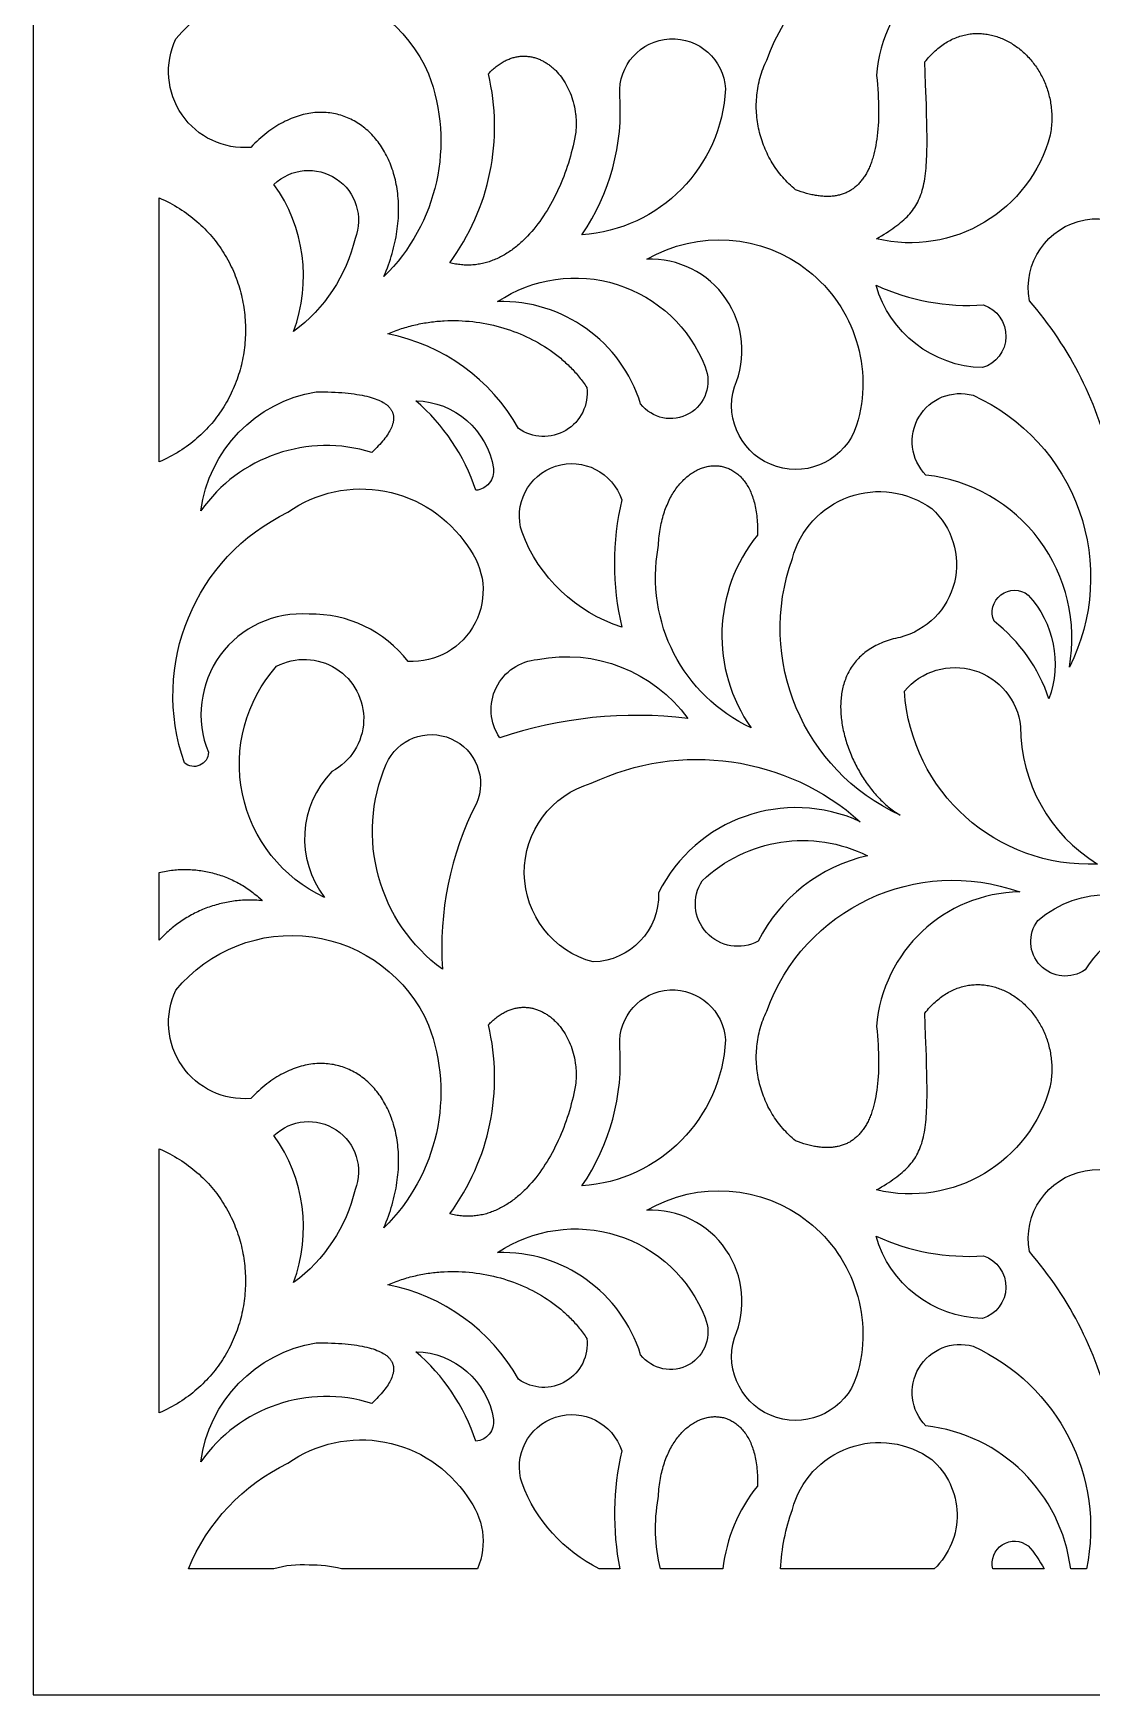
# Model space of a CAD drawing. Extents: x -400 to 400, y -1000 to 1000.
# Drawn here: x -400 to 20, y -1000 to -340 of the extents above; entities that cross this region are included whole.
import ezdxf

# ---------------------------------------------------------------- set-up
doc = ezdxf.new("R2010")
doc.units = 0
doc.layers.add('LAYER_1', color=18, linetype='CONTINUOUS')

msp = doc.modelspace()

# ---------------------------------------------------------------- linework, layer by layer
at = {"layer": 'LAYER_1'}
for points in [[(-400, -1000), (400, -1000), (400, 1000), (-400, 1000)], [(-350, -405.77), (-348.93, -406.25), (-347.89, -406.74), (-346.86, -407.25), (-345.84, -407.77), (-344.85, -408.31), (-343.87, -408.86), (-342.91, -409.43), (-341.96, -410.02), (-341.03, -410.61), (-340.12, -411.23), (-339.22, -411.85), (-338.35, -412.49), (-337.48, -413.15), (-336.64, -413.81), (-335.81, -414.49), (-335, -415.18), (-334.2, -415.89), (-333.43, -416.6), (-332.67, -417.33), (-331.92, -418.07), (-331.19, -418.83), (-330.48, -419.59), (-329.79, -420.36), (-329.11, -421.15), (-328.45, -421.94), (-327.81, -422.74), (-327.18, -423.56), (-326.57, -424.38), (-325.98, -425.22), (-325.4, -426.06), (-324.84, -426.91), (-324.3, -427.77), (-323.77, -428.64), (-323.26, -429.51), (-322.77, -430.4), (-322.29, -431.29), (-321.83, -432.19), (-321.39, -433.09), (-320.96, -434), (-320.55, -434.92), (-320.16, -435.85), (-319.79, -436.78), (-319.43, -437.71), (-319.08, -438.66), (-318.76, -439.6), (-318.45, -440.55), (-318.16, -441.51), (-317.88, -442.47), (-317.62, -443.44), (-317.38, -444.4), (-317.16, -445.38), (-316.95, -446.35), (-316.76, -447.33), (-316.58, -448.31), (-316.43, -449.3), (-316.28, -450.28), (-316.16, -451.27), (-316.05, -452.26), (-315.96, -453.25), (-315.89, -454.25), (-315.83, -455.24), (-315.79, -456.24), (-315.76, -457.23), (-315.75, -458.23), (-315.76, -459.22), (-315.79, -460.22), (-315.83, -461.21), (-315.89, -462.21), (-315.97, -463.2), (-316.06, -464.19), (-316.17, -465.18), (-316.3, -466.17), (-316.44, -467.16), (-316.6, -468.14), (-316.77, -469.12), (-316.97, -470.1), (-317.18, -471.08), (-317.4, -472.05), (-317.65, -473.02), (-317.91, -473.98), (-318.18, -474.94), (-318.48, -475.9), (-318.79, -476.85), (-319.11, -477.79), (-319.46, -478.73), (-319.82, -479.67), (-320.19, -480.6), (-320.59, -481.52), (-321, -482.44), (-321.42, -483.35), (-321.87, -484.26), (-322.33, -485.15), (-322.8, -486.04), (-323.3, -486.93), (-323.81, -487.8), (-324.33, -488.67), (-324.88, -489.53), (-325.44, -490.38), (-326.02, -491.22), (-326.61, -492.05), (-327.22, -492.87), (-327.85, -493.68), (-328.49, -494.49), (-329.15, -495.28), (-329.83, -496.06), (-330.52, -496.84), (-331.23, -497.6), (-331.96, -498.35), (-332.7, -499.09), (-333.46, -499.81), (-334.24, -500.53), (-335.03, -501.23), (-335.84, -501.92), (-336.67, -502.6), (-337.51, -503.26), (-338.37, -503.91), (-339.25, -504.55), (-340.15, -505.18), (-341.06, -505.79), (-341.98, -506.38), (-342.93, -506.97), (-343.89, -507.53), (-344.86, -508.08), (-345.86, -508.62), (-346.87, -509.14), (-347.89, -509.65), (-348.94, -510.14), (-350, -510.61)], [(-350, -673.58), (-349.31, -673.42), (-348.63, -673.27), (-347.94, -673.14), (-347.25, -673.01), (-346.56, -672.9), (-345.87, -672.8), (-345.18, -672.71), (-344.48, -672.63), (-343.79, -672.56), (-343.1, -672.5), (-342.41, -672.45), (-341.72, -672.42), (-341.03, -672.39), (-340.34, -672.38), (-339.65, -672.37), (-338.96, -672.38), (-338.27, -672.4), (-337.58, -672.43), (-336.89, -672.47), (-336.21, -672.52), (-335.52, -672.58), (-334.84, -672.65), (-334.16, -672.73), (-333.48, -672.82), (-332.8, -672.93), (-332.13, -673.04), (-331.45, -673.16), (-330.78, -673.3), (-330.11, -673.44), (-329.45, -673.6), (-328.78, -673.76), (-328.12, -673.94), (-327.46, -674.12), (-326.8, -674.32), (-326.15, -674.52), (-325.5, -674.74), (-324.85, -674.97), (-324.21, -675.2), (-323.57, -675.45), (-322.94, -675.7), (-322.3, -675.97), (-321.67, -676.25), (-321.05, -676.53), (-320.43, -676.83), (-319.81, -677.14), (-319.2, -677.45), (-318.59, -677.78), (-317.99, -678.11), (-317.39, -678.46), (-316.8, -678.81), (-316.21, -679.18), (-315.63, -679.55), (-315.05, -679.94), (-314.48, -680.33), (-313.91, -680.73), (-313.35, -681.14), (-312.8, -681.56), (-312.25, -682), (-311.7, -682.44), (-311.17, -682.89), (-310.64, -683.35), (-310.11, -683.81), (-309.59, -684.29), (-309.08, -684.78), (-309.8, -684.71), (-310.52, -684.65), (-311.24, -684.61), (-311.96, -684.57), (-312.68, -684.55), (-313.4, -684.53), (-314.12, -684.53), (-314.84, -684.54), (-315.55, -684.55), (-316.27, -684.58), (-316.98, -684.62), (-317.69, -684.67), (-318.4, -684.73), (-319.11, -684.8), (-319.81, -684.88), (-320.52, -684.97), (-321.22, -685.07), (-321.92, -685.18), (-322.62, -685.3), (-323.31, -685.43), (-324.01, -685.57), (-324.7, -685.72), (-325.38, -685.88), (-326.07, -686.06), (-326.75, -686.24), (-327.43, -686.43), (-328.11, -686.63), (-328.78, -686.84), (-329.45, -687.06), (-330.12, -687.29), (-330.78, -687.52), (-331.44, -687.77), (-332.09, -688.03), (-332.75, -688.3), (-333.39, -688.57), (-334.04, -688.86), (-334.68, -689.16), (-335.31, -689.46), (-335.94, -689.78), (-336.57, -690.1), (-337.19, -690.43), (-337.81, -690.77), (-338.42, -691.12), (-339.03, -691.48), (-339.63, -691.85), (-340.23, -692.23), (-340.82, -692.62), (-341.41, -693.01), (-341.99, -693.42), (-342.57, -693.83), (-343.14, -694.25), (-343.7, -694.68), (-344.26, -695.12), (-344.82, -695.57), (-345.36, -696.02), (-345.9, -696.49), (-346.44, -696.96), (-346.97, -697.44), (-347.49, -697.93), (-348.01, -698.43), (-348.51, -698.94), (-349.02, -699.45), (-349.51, -699.98), (-350, -700.51)], [(-350, -783.26), (-348.93, -783.74), (-347.89, -784.23), (-346.86, -784.74), (-345.84, -785.26), (-344.85, -785.8), (-343.87, -786.35), (-342.91, -786.92), (-341.96, -787.5), (-341.03, -788.1), (-340.12, -788.71), (-339.22, -789.34), (-338.35, -789.98), (-337.48, -790.63), (-336.64, -791.3), (-335.81, -791.98), (-335, -792.67), (-334.2, -793.38), (-333.43, -794.09), (-332.67, -794.82), (-331.92, -795.56), (-331.19, -796.31), (-330.48, -797.08), (-329.79, -797.85), (-329.11, -798.63), (-328.45, -799.43), (-327.81, -800.23), (-327.18, -801.05), (-326.57, -801.87), (-325.98, -802.71), (-325.4, -803.55), (-324.84, -804.4), (-324.3, -805.26), (-323.77, -806.13), (-323.26, -807), (-322.77, -807.89), (-322.29, -808.78), (-321.83, -809.68), (-321.39, -810.58), (-320.96, -811.49), (-320.55, -812.41), (-320.16, -813.34), (-319.79, -814.27), (-319.43, -815.2), (-319.08, -816.14), (-318.76, -817.09), (-318.45, -818.04), (-318.16, -819), (-317.88, -819.96), (-317.62, -820.92), (-317.38, -821.89), (-317.16, -822.87), (-316.95, -823.84), (-316.76, -824.82), (-316.58, -825.8), (-316.43, -826.79), (-316.28, -827.77), (-316.16, -828.76), (-316.05, -829.75), (-315.96, -830.74), (-315.89, -831.74), (-315.83, -832.73), (-315.79, -833.73), (-315.76, -834.72), (-315.75, -835.72), (-315.76, -836.71), (-315.79, -837.71), (-315.83, -838.7), (-315.89, -839.7), (-315.97, -840.69), (-316.06, -841.68), (-316.17, -842.67), (-316.3, -843.66), (-316.44, -844.65), (-316.6, -845.63), (-316.77, -846.61), (-316.97, -847.59), (-317.18, -848.57), (-317.4, -849.54), (-317.65, -850.51), (-317.91, -851.47), (-318.18, -852.43), (-318.48, -853.39), (-318.79, -854.34), (-319.11, -855.28), (-319.46, -856.22), (-319.82, -857.16), (-320.19, -858.09), (-320.59, -859.01), (-321, -859.93), (-321.42, -860.84), (-321.87, -861.75), (-322.33, -862.64), (-322.8, -863.53), (-323.3, -864.42), (-323.81, -865.29), (-324.33, -866.16), (-324.88, -867.02), (-325.44, -867.87), (-326.02, -868.71), (-326.61, -869.54), (-327.22, -870.36), (-327.85, -871.17), (-328.49, -871.98), (-329.15, -872.77), (-329.83, -873.55), (-330.52, -874.33), (-331.23, -875.09), (-331.96, -875.84), (-332.7, -876.57), (-333.46, -877.3), (-334.24, -878.02), (-335.03, -878.72), (-335.84, -879.41), (-336.67, -880.09), (-337.51, -880.75), (-338.37, -881.4), (-339.25, -882.04), (-340.15, -882.67), (-341.06, -883.28), (-341.98, -883.87), (-342.93, -884.45), (-343.89, -885.02), (-344.86, -885.57), (-345.86, -886.11), (-346.87, -886.63), (-347.89, -887.14), (-348.94, -887.62), (-350, -888.1)]]:
    msp.add_lwpolyline(points, close=True, dxfattribs=at)
for points in [[(-108.88, -351.05, -0.414061), (-8.46, -303.73, 0.387), (-65.26, -357.15), (-65.08, -359.01), (-64.92, -360.83), (-64.79, -362.62), (-64.68, -364.36), (-64.59, -366.07), (-64.53, -367.75), (-64.49, -369.38), (-64.47, -370.98), (-64.48, -372.54), (-64.51, -374.07), (-64.56, -375.56), (-64.64, -377.01), (-64.74, -378.42), (-64.86, -379.8), (-65, -381.14), (-65.17, -382.44), (-65.36, -383.71), (-65.57, -384.94), (-65.8, -386.13), (-66.05, -387.29), (-66.33, -388.41), (-66.48, -388.96), (-66.63, -389.49), (-66.79, -390.02), (-66.95, -390.54), (-67.12, -391.05), (-67.29, -391.55), (-67.47, -392.04), (-67.65, -392.53), (-67.84, -393), (-68.04, -393.46), (-68.24, -393.92), (-68.44, -394.37), (-68.65, -394.8), (-68.87, -395.23), (-69.09, -395.65), (-69.32, -396.06), (-69.55, -396.46), (-69.79, -396.85), (-70.03, -397.24), (-70.28, -397.61), (-70.53, -397.98), (-70.79, -398.33), (-71.05, -398.68), (-71.32, -399.02), (-71.59, -399.34), (-71.87, -399.66), (-72.15, -399.97), (-72.44, -400.28), (-72.73, -400.57), (-73.03, -400.85), (-73.33, -401.13), (-73.64, -401.39), (-73.96, -401.65), (-74.28, -401.9), (-74.6, -402.14), (-74.93, -402.37), (-75.26, -402.59), (-75.6, -402.8), (-75.94, -403), (-76.29, -403.2), (-76.64, -403.38), (-77, -403.56), (-77.37, -403.73), (-77.73, -403.88), (-78.11, -404.03), (-78.48, -404.17), (-78.87, -404.31), (-79.25, -404.43), (-79.65, -404.54), (-80.04, -404.65), (-80.44, -404.74), (-80.85, -404.83), (-81.26, -404.91), (-81.68, -404.98), (-82.1, -405.04), (-82.52, -405.09), (-82.95, -405.13), (-83.39, -405.17), (-83.83, -405.19), (-84.27, -405.21), (-84.72, -405.22), (-85.17, -405.22), (-85.63, -405.21), (-86.09, -405.19), (-86.56, -405.16), (-87.03, -405.12), (-87.51, -405.08), (-87.99, -405.02), (-88.48, -404.96), (-88.97, -404.89), (-89.46, -404.81), (-89.96, -404.72), (-90.46, -404.62), (-90.97, -404.52), (-91.48, -404.4), (-92, -404.28), (-93.05, -404), (-94.11, -403.69), (-95.19, -403.35), (-96.29, -402.97), (-97.41, -402.55), (-98.1, -401.97), (-98.77, -401.38), (-99.43, -400.78), (-100.08, -400.16), (-100.71, -399.53), (-101.33, -398.89), (-101.93, -398.24), (-102.52, -397.58), (-103.09, -396.9), (-103.64, -396.22), (-104.19, -395.52), (-104.71, -394.82), (-105.22, -394.1), (-105.72, -393.38), (-106.2, -392.64), (-106.66, -391.9), (-107.11, -391.15), (-107.55, -390.38), (-107.97, -389.62), (-108.37, -388.84), (-108.75, -388.06), (-109.12, -387.26), (-109.48, -386.47), (-109.81, -385.66), (-110.13, -384.85), (-110.44, -384.03), (-110.72, -383.2), (-111, -382.37), (-111.25, -381.54), (-111.49, -380.7), (-111.71, -379.85), (-111.91, -379), (-112.1, -378.15), (-112.27, -377.29), (-112.42, -376.43), (-112.55, -375.56), (-112.67, -374.69), (-112.77, -373.82), (-112.85, -372.95), (-112.91, -372.07), (-112.96, -371.19), (-112.99, -370.31), (-113, -369.43), (-112.99, -368.55), (-112.96, -367.66), (-112.92, -366.78), (-112.85, -365.89), (-112.77, -365.01), (-112.67, -364.12), (-112.55, -363.24), (-112.42, -362.35), (-112.26, -361.47), (-112.08, -360.59), (-111.89, -359.71), (-111.68, -358.83), (-111.44, -357.95), (-111.19, -357.08), (-110.92, -356.21), (-110.63, -355.34), (-110.32, -354.47), (-109.99, -353.61), (-109.64, -352.75), (-109.27, -351.9)], [(-343.37, -342.71, -0.559598), (-243.07, -356.57, -0.297104), (-260.8, -437.02), (-260.32, -435.86), (-259.86, -434.71), (-259.42, -433.56), (-259, -432.41), (-258.61, -431.27), (-258.24, -430.14), (-257.88, -429.01), (-257.55, -427.89), (-257.24, -426.77), (-256.95, -425.66), (-256.68, -424.56), (-256.44, -423.46), (-256.21, -422.37), (-256, -421.29), (-255.81, -420.21), (-255.64, -419.14), (-255.49, -418.08), (-255.36, -417.02), (-255.25, -415.97), (-255.16, -414.94), (-255.08, -413.9), (-255.03, -412.88), (-254.99, -411.87), (-254.97, -410.86), (-254.97, -409.86), (-254.98, -408.88), (-255.02, -407.9), (-255.07, -406.93), (-255.13, -405.97), (-255.22, -405.02), (-255.32, -404.08), (-255.44, -403.14), (-255.57, -402.22), (-255.72, -401.31), (-255.88, -400.41), (-256.06, -399.52), (-256.26, -398.64), (-256.47, -397.77), (-256.7, -396.92), (-256.94, -396.07), (-257.2, -395.24), (-257.47, -394.42), (-257.75, -393.6), (-258.05, -392.81), (-258.37, -392.02), (-258.69, -391.24), (-259.03, -390.48), (-259.39, -389.73), (-259.75, -389), (-260.13, -388.27), (-260.53, -387.56), (-260.93, -386.87), (-261.35, -386.18), (-261.78, -385.51), (-262.22, -384.86), (-262.67, -384.21), (-263.14, -383.59), (-263.61, -382.97), (-264.1, -382.37), (-264.6, -381.79), (-265.11, -381.22), (-265.63, -380.66), (-266.16, -380.12), (-266.7, -379.6), (-267.25, -379.09), (-267.81, -378.6), (-268.38, -378.12), (-268.96, -377.66), (-269.55, -377.22), (-270.15, -376.79), (-270.75, -376.37), (-271.37, -375.98), (-271.99, -375.6), (-272.62, -375.24), (-273.27, -374.9), (-273.91, -374.57), (-274.57, -374.26), (-275.23, -373.97), (-275.9, -373.69), (-276.58, -373.44), (-277.27, -373.2), (-277.96, -372.98), (-278.65, -372.78), (-279.36, -372.6), (-280.07, -372.44), (-280.79, -372.29), (-281.51, -372.17), (-282.24, -372.06), (-282.97, -371.98), (-283.71, -371.91), (-284.45, -371.87), (-285.2, -371.84), (-285.95, -371.84), (-286.71, -371.85), (-287.47, -371.89), (-288.23, -371.94), (-289, -372.02), (-289.77, -372.12), (-290.55, -372.24), (-291.33, -372.38), (-292.11, -372.54), (-292.9, -372.72), (-293.69, -372.93), (-294.48, -373.16), (-295.27, -373.41), (-296.06, -373.68), (-296.86, -373.98), (-297.66, -374.3), (-298.46, -374.64), (-299.26, -375), (-300.06, -375.39), (-300.86, -375.8), (-301.67, -376.24), (-302.47, -376.7), (-303.28, -377.18), (-304.08, -377.69), (-304.88, -378.22), (-305.69, -378.77), (-306.49, -379.35), (-307.3, -379.96), (-308.1, -380.59), (-308.9, -381.25), (-309.7, -381.93), (-310.5, -382.63), (-311.29, -383.36), (-312.09, -384.12), (-312.88, -384.91), (-313.67, -385.72, -0.578019)], [(-167.22, -364.77, -1), (-125.27, -362.48, -0.381634), (-182.23, -420.42, 0.17113)], [(-46.08, -351.84), (-45.59, -351.23), (-45.1, -350.63), (-44.6, -350.06), (-44.09, -349.5), (-43.59, -348.96), (-43.07, -348.44), (-42.56, -347.94), (-42.04, -347.45), (-41.51, -346.98), (-40.99, -346.53), (-40.45, -346.1), (-39.92, -345.68), (-39.38, -345.28), (-38.84, -344.9), (-38.3, -344.54), (-37.75, -344.19), (-37.2, -343.86), (-36.65, -343.54), (-36.09, -343.24), (-35.54, -342.96), (-34.98, -342.7), (-34.42, -342.45), (-33.85, -342.21), (-33.29, -341.99), (-32.72, -341.79), (-32.16, -341.6), (-31.59, -341.43), (-31.02, -341.27), (-30.45, -341.13), (-29.88, -341), (-29.31, -340.89), (-28.74, -340.8), (-28.17, -340.71), (-27.6, -340.65), (-27.03, -340.59), (-26.46, -340.55), (-25.89, -340.53), (-25.32, -340.52), (-24.75, -340.52), (-24.19, -340.53), (-23.62, -340.56), (-23.06, -340.61), (-22.49, -340.66), (-21.93, -340.73), (-21.37, -340.82), (-20.81, -340.91), (-20.26, -341.02), (-19.7, -341.14), (-19.15, -341.28), (-18.6, -341.42), (-18.05, -341.58), (-17.51, -341.75), (-16.97, -341.94), (-16.43, -342.13), (-15.9, -342.34), (-15.37, -342.56), (-14.84, -342.79), (-14.32, -343.03), (-13.8, -343.28), (-13.28, -343.54), (-12.77, -343.82), (-12.26, -344.1), (-11.76, -344.4), (-11.26, -344.71), (-10.77, -345.03), (-10.28, -345.36), (-9.8, -345.69), (-9.32, -346.04), (-8.85, -346.4), (-8.39, -346.77), (-7.93, -347.15), (-7.47, -347.54), (-7.02, -347.94), (-6.58, -348.34), (-6.15, -348.76), (-5.72, -349.19), (-5.3, -349.62), (-4.88, -350.06), (-4.47, -350.52), (-4.07, -350.98), (-3.68, -351.45), (-3.29, -351.93), (-2.91, -352.41), (-2.54, -352.91), (-2.18, -353.41), (-1.83, -353.92), (-1.48, -354.44), (-1.14, -354.96), (-0.81, -355.5), (-0.49, -356.04), (-0.18, -356.59), (0.12, -357.14), (0.41, -357.7), (0.7, -358.27), (0.97, -358.85), (1.24, -359.43), (1.49, -360.02), (1.74, -360.62), (1.97, -361.22), (2.2, -361.83), (2.41, -362.44), (2.61, -363.06), (2.8, -363.69), (2.99, -364.32), (3.16, -364.95), (3.31, -365.59), (3.46, -366.24), (3.6, -366.89), (3.72, -367.55), (3.83, -368.21), (3.93, -368.88), (4.02, -369.55), (4.1, -370.23), (4.16, -370.91), (4.21, -371.59), (4.25, -372.28), (4.27, -372.97), (4.29, -373.67), (4.28, -374.37), (4.27, -375.07), (4.24, -375.78), (4.2, -376.49), (4.14, -377.21), (4.07, -377.92), (3.99, -378.64), (3.89, -379.37), (3.77, -380.09), (3.64, -380.82, -0.407931), (-65.3, -422), (-64.26, -421.4), (-63.26, -420.8), (-62.29, -420.21), (-61.36, -419.63), (-60.46, -419.05), (-59.6, -418.48), (-58.76, -417.91), (-57.96, -417.34), (-57.18, -416.77), (-56.44, -416.19), (-55.73, -415.62), (-55.04, -415.04), (-54.39, -414.46), (-53.76, -413.87), (-53.16, -413.28), (-52.59, -412.68), (-52.04, -412.06), (-51.52, -411.44), (-51.03, -410.81), (-50.56, -410.16), (-50.11, -409.5), (-49.69, -408.83), (-49.29, -408.14), (-48.92, -407.43), (-48.56, -406.7), (-48.23, -405.96), (-47.92, -405.19), (-47.63, -404.4), (-47.35, -403.59), (-47.1, -402.76), (-46.87, -401.9), (-46.65, -401.01), (-46.45, -400.1), (-46.27, -399.15), (-46.11, -398.18), (-45.96, -397.18), (-45.83, -396.14), (-45.71, -395.07), (-45.61, -393.97), (-45.52, -392.83), (-45.44, -391.66), (-45.38, -390.44), (-45.33, -389.19), (-45.29, -387.9), (-45.26, -386.56), (-45.24, -385.19), (-45.23, -383.77), (-45.23, -382.3), (-45.24, -380.79), (-45.26, -379.23), (-45.32, -375.97), (-45.4, -372.51), (-45.51, -368.83), (-45.78, -360.81)], [(-219.33, -356.55), (-218.95, -356.15), (-218.57, -355.75), (-218.18, -355.37), (-217.79, -355.01), (-217.41, -354.65), (-217.02, -354.31), (-216.63, -353.98), (-216.23, -353.67), (-215.84, -353.36), (-215.45, -353.07), (-215.05, -352.79), (-214.66, -352.52), (-214.26, -352.27), (-213.87, -352.02), (-213.47, -351.79), (-213.08, -351.57), (-212.68, -351.36), (-212.28, -351.17), (-211.88, -350.98), (-211.49, -350.81), (-211.09, -350.65), (-210.69, -350.5), (-210.29, -350.36), (-209.9, -350.23), (-209.5, -350.11), (-209.1, -350.01), (-208.71, -349.91), (-208.31, -349.82), (-207.92, -349.75), (-207.52, -349.69), (-207.13, -349.63), (-206.74, -349.59), (-206.34, -349.56), (-205.95, -349.53), (-205.56, -349.52), (-205.17, -349.52), (-204.79, -349.52), (-204.4, -349.54), (-204.02, -349.57), (-203.63, -349.6), (-203.25, -349.65), (-202.87, -349.7), (-202.49, -349.77), (-202.12, -349.84), (-201.74, -349.92), (-201.37, -350.02), (-201, -350.12), (-200.63, -350.23), (-200.26, -350.35), (-199.9, -350.47), (-199.53, -350.61), (-199.17, -350.75), (-198.82, -350.9), (-198.46, -351.07), (-198.11, -351.24), (-197.76, -351.41), (-197.41, -351.6), (-197.07, -351.79), (-196.73, -351.99), (-196.39, -352.2), (-196.06, -352.42), (-195.72, -352.64), (-195.4, -352.87), (-195.07, -353.11), (-194.75, -353.36), (-194.43, -353.61), (-194.11, -353.87), (-193.8, -354.14), (-193.5, -354.42), (-193.19, -354.7), (-192.89, -354.99), (-192.6, -355.28), (-192.02, -355.89), (-191.45, -356.53), (-190.91, -357.19), (-190.38, -357.87), (-189.87, -358.58), (-189.38, -359.31), (-188.91, -360.07), (-188.45, -360.84), (-188.02, -361.64), (-187.62, -362.45), (-187.23, -363.28), (-186.87, -364.14), (-186.53, -365.01), (-186.21, -365.89), (-185.92, -366.8), (-185.65, -367.71), (-185.41, -368.65), (-185.2, -369.59), (-185.01, -370.55), (-184.86, -371.53), (-184.73, -372.51), (-184.67, -373.01), (-184.62, -373.5), (-184.58, -374.01), (-184.55, -374.51), (-184.53, -375.02), (-184.51, -375.53), (-184.5, -376.04), (-184.5, -376.55), (-184.51, -377.06), (-184.52, -377.58), (-184.54, -378.1), (-184.57, -378.62), (-184.61, -379.14), (-184.66, -379.67), (-184.9, -381.04), (-185.16, -382.42), (-185.45, -383.79), (-185.75, -385.16), (-186.08, -386.53), (-186.43, -387.89), (-186.8, -389.25), (-187.19, -390.6), (-187.6, -391.94), (-188.03, -393.28), (-188.48, -394.61), (-188.95, -395.93), (-189.44, -397.23), (-189.95, -398.53), (-190.48, -399.82), (-191.02, -401.09), (-191.59, -402.35), (-192.17, -403.6), (-192.77, -404.83), (-193.39, -406.05), (-194.03, -407.25), (-194.68, -408.43), (-195.36, -409.59), (-196.04, -410.74), (-196.75, -411.86), (-197.47, -412.96), (-198.21, -414.05), (-198.96, -415.11), (-199.73, -416.14), (-200.51, -417.16), (-201.31, -418.15), (-202.13, -419.11), (-202.96, -420.04), (-203.8, -420.95), (-204.23, -421.4), (-204.66, -421.83), (-205.09, -422.26), (-205.53, -422.69), (-205.97, -423.1), (-206.42, -423.51), (-206.87, -423.91), (-207.32, -424.3), (-207.77, -424.68), (-208.23, -425.06), (-208.69, -425.43), (-209.16, -425.79), (-209.63, -426.14), (-210.1, -426.48), (-210.57, -426.82), (-211.05, -427.15), (-211.53, -427.46), (-212.01, -427.77), (-212.5, -428.07), (-212.99, -428.36), (-213.48, -428.65), (-213.98, -428.92), (-214.47, -429.18), (-214.98, -429.44), (-215.48, -429.68), (-215.99, -429.92), (-216.5, -430.14), (-217.01, -430.36), (-217.52, -430.57), (-218.04, -430.76), (-218.56, -430.95), (-219.09, -431.12), (-219.61, -431.29), (-220.14, -431.45), (-220.67, -431.59), (-221.21, -431.72), (-221.74, -431.85), (-222.28, -431.96), (-222.82, -432.06), (-223.37, -432.15), (-223.91, -432.23), (-224.46, -432.3), (-225.01, -432.36), (-225.57, -432.4), (-226.12, -432.44), (-226.68, -432.46), (-227.24, -432.47), (-227.8, -432.47), (-228.36, -432.46), (-228.93, -432.43), (-229.5, -432.4), (-230.07, -432.35), (-230.64, -432.28), (-231.22, -432.21), (-231.79, -432.12), (-232.37, -432.03), (-232.95, -431.91), (-233.53, -431.79), (-234.12, -431.65), (-234.7, -431.5, 0.221304)], [(-304.44, -400.44, -0.804196), (-272.23, -421.91, -0.177799), (-296.63, -458.76, 0.248964)], [(-4.62, -446.59, -1), (49.56, -436.59, -0.305881), (28.21, -512.12, 0.125623)], [(-156.48, -430.17, -0.682009), (-73.2, -496.06, -0.989741), (-121.71, -480.81, 0.555458)], [(-215.66, -446.95, -0.48025), (-133.3, -472.88, -0.876923), (-158.92, -487.52, 0.336502)], [(-65.47, -440.46, 0.124743), (-22.77, -448.27, -0.729177), (-23.25, -473.17, -0.328147)], [(-259.28, -459.76), (-258.6, -459.48), (-257.93, -459.19), (-257.25, -458.92), (-256.56, -458.66), (-255.88, -458.4), (-255.19, -458.16), (-254.5, -457.92), (-253.81, -457.69), (-253.12, -457.47), (-252.43, -457.25), (-251.73, -457.05), (-251.03, -456.85), (-250.34, -456.66), (-249.64, -456.48), (-248.93, -456.31), (-248.23, -456.14), (-247.53, -455.99), (-246.82, -455.84), (-246.12, -455.69), (-245.41, -455.56), (-244.7, -455.44), (-244, -455.32), (-243.29, -455.21), (-242.58, -455.11), (-241.87, -455.01), (-241.16, -454.93), (-240.45, -454.85), (-239.74, -454.78), (-239.03, -454.71), (-238.31, -454.66), (-237.6, -454.61), (-236.89, -454.57), (-235.47, -454.51), (-234.05, -454.48), (-232.63, -454.48), (-231.21, -454.51), (-229.79, -454.57), (-228.38, -454.66), (-226.97, -454.77), (-225.57, -454.92), (-224.17, -455.09), (-222.78, -455.29), (-221.4, -455.52), (-220.02, -455.77), (-218.65, -456.05), (-217.28, -456.36), (-215.93, -456.7), (-214.59, -457.06), (-213.25, -457.45), (-211.93, -457.86), (-210.62, -458.3), (-209.32, -458.77), (-208.03, -459.26), (-206.76, -459.77), (-205.49, -460.31), (-204.25, -460.88), (-203.02, -461.47), (-201.8, -462.08), (-200.6, -462.71), (-199.42, -463.37), (-198.26, -464.06), (-197.11, -464.76), (-195.98, -465.49), (-194.88, -466.24), (-193.79, -467.02), (-193.25, -467.41), (-192.72, -467.81), (-192.19, -468.22), (-191.67, -468.63), (-191.16, -469.04), (-190.65, -469.47), (-190.14, -469.89), (-189.65, -470.33), (-189.15, -470.76), (-188.67, -471.21), (-188.19, -471.66), (-187.71, -472.11), (-187.24, -472.57), (-186.78, -473.03), (-186.32, -473.5), (-185.87, -473.97), (-185.43, -474.45), (-184.99, -474.94), (-184.56, -475.42), (-184.14, -475.92), (-183.72, -476.42), (-183.31, -476.92), (-182.9, -477.43), (-182.51, -477.94), (-182.12, -478.46), (-181.73, -478.98), (-181.36, -479.51), (-180.99, -480.04), (-180.63, -480.58), (-180.27, -481.12, -0.652936), (-207.42, -497.28, 0.219991)], [(-287.71, -482.75), (-286.12, -482.76), (-284.57, -482.78), (-283.06, -482.82), (-281.61, -482.87), (-280.19, -482.93), (-278.83, -483.01), (-277.51, -483.1), (-276.23, -483.21), (-275, -483.33), (-273.81, -483.46), (-272.67, -483.61), (-271.57, -483.77), (-270.51, -483.94), (-269.5, -484.13), (-268.52, -484.33), (-267.59, -484.54), (-266.7, -484.76), (-265.86, -485), (-265.05, -485.25), (-264.28, -485.51), (-263.56, -485.78), (-262.87, -486.07), (-262.23, -486.36), (-261.62, -486.67), (-261.05, -486.99), (-260.52, -487.32), (-260.27, -487.49), (-260.03, -487.66), (-259.8, -487.84), (-259.58, -488.02), (-259.37, -488.2), (-259.17, -488.38), (-258.97, -488.56), (-258.79, -488.75), (-258.61, -488.94), (-258.45, -489.14), (-258.29, -489.33), (-258.14, -489.53), (-258, -489.73), (-257.87, -489.94), (-257.75, -490.14), (-257.64, -490.35), (-257.54, -490.57), (-257.44, -490.78), (-257.36, -491), (-257.28, -491.21), (-257.21, -491.44), (-257.15, -491.66), (-257.1, -491.89), (-257.06, -492.11), (-257.02, -492.35), (-257, -492.58), (-256.98, -492.81), (-256.97, -493.05), (-256.97, -493.29), (-256.98, -493.53), (-257, -493.78), (-257.02, -494.03), (-257.06, -494.28), (-257.1, -494.53), (-257.2, -495.04), (-257.34, -495.55), (-257.51, -496.08), (-257.71, -496.62), (-257.95, -497.16), (-258.21, -497.71), (-258.5, -498.27), (-258.83, -498.84), (-259.18, -499.41), (-259.56, -499.99), (-259.97, -500.58), (-260.41, -501.18), (-260.88, -501.78), (-261.38, -502.39), (-261.9, -503.01), (-262.45, -503.63), (-263.03, -504.26), (-263.63, -504.9), (-264.26, -505.54), (-264.92, -506.19), (-265.6, -506.85, 0.326321), (-333.47, -530.03, -0.329715)], [(-248.15, -486.32, -0.363388), (-217.31, -513.26, -0.425743), (-224.33, -521.85, 0.137144)], [(-45.67, -515.8, -0.767922), (-26.98, -484.15, -0.426527), (11.27, -592.06, 0.433471)], [(-205.99, -538.52, -1), (-166.43, -525.65, 0.113208), (-166.43, -576.17, -0.228789)], [(-151.92, -544.56), (-151.88, -543.62), (-151.82, -542.7), (-151.75, -541.79), (-151.67, -540.89), (-151.57, -540.01), (-151.46, -539.14), (-151.34, -538.28), (-151.2, -537.44), (-151.06, -536.61), (-150.9, -535.8), (-150.73, -534.99), (-150.55, -534.2), (-150.36, -533.43), (-150.15, -532.67), (-149.94, -531.92), (-149.71, -531.18), (-149.48, -530.46), (-149.24, -529.75), (-148.98, -529.06), (-148.72, -528.38), (-148.44, -527.71), (-148.16, -527.05), (-147.87, -526.41), (-147.57, -525.79), (-147.26, -525.17), (-146.95, -524.57), (-146.62, -523.99), (-146.29, -523.42), (-145.95, -522.86), (-145.6, -522.32), (-145.25, -521.79), (-144.89, -521.27), (-144.52, -520.77), (-144.15, -520.28), (-143.77, -519.8), (-143.38, -519.34), (-142.99, -518.9), (-142.59, -518.46), (-142.19, -518.05), (-141.78, -517.64), (-141.37, -517.25), (-140.95, -516.87), (-140.53, -516.51), (-140.1, -516.16), (-139.67, -515.83), (-139.24, -515.51), (-138.8, -515.2), (-138.36, -514.91), (-137.92, -514.64), (-137.48, -514.37), (-137.03, -514.12), (-136.58, -513.89), (-136.12, -513.67), (-135.67, -513.47), (-135.21, -513.27), (-134.75, -513.1), (-134.3, -512.93), (-133.84, -512.79), (-133.37, -512.65), (-132.91, -512.53), (-132.45, -512.43), (-131.99, -512.34), (-131.53, -512.26), (-131.07, -512.2), (-130.61, -512.16), (-130.15, -512.13), (-129.69, -512.11), (-129.23, -512.11), (-128.77, -512.12), (-128.32, -512.15), (-127.87, -512.19), (-127.41, -512.25), (-126.97, -512.32), (-126.52, -512.4), (-126.08, -512.51), (-125.64, -512.62), (-125.2, -512.75), (-124.77, -512.9), (-124.34, -513.06), (-123.92, -513.23), (-123.49, -513.43), (-123.08, -513.63), (-122.67, -513.85), (-122.26, -514.09), (-121.86, -514.34), (-121.46, -514.6), (-121.07, -514.89), (-120.68, -515.18), (-120.3, -515.49), (-119.93, -515.82), (-119.56, -516.16), (-119.2, -516.52), (-118.85, -516.89), (-118.5, -517.28), (-118.17, -517.68), (-117.83, -518.1), (-117.51, -518.53), (-117.2, -518.98), (-116.89, -519.44), (-116.59, -519.92), (-116.3, -520.42), (-116.02, -520.93), (-115.75, -521.45), (-115.48, -521.99), (-115.23, -522.55), (-114.99, -523.12), (-114.75, -523.71), (-114.53, -524.31), (-114.32, -524.93), (-114.12, -525.57), (-113.92, -526.22), (-113.75, -526.88), (-113.58, -527.56), (-113.42, -528.26), (-113.28, -528.98), (-113.14, -529.7), (-113.02, -530.45), (-112.91, -531.21), (-112.82, -531.98), (-112.74, -532.78), (-112.67, -533.58), (-112.61, -534.41), (-112.57, -535.25), (-112.54, -536.1), (-112.53, -536.98), (-112.53, -537.86), (-112.54, -538.77), (-112.57, -539.69, 0.335394), (-115.04, -616.18, -0.340626)], [(-298.88, -530.55, -0.423199), (-227.68, -543.96, -0.648737), (-251.22, -589.83, 0.238441), (-290.54, -571.06, 0.557091), (-330.46, -625.88, -0.64017), (-339.99, -630.05, -0.381685)], [(-98.67, -548.97, -0.528046), (-43.38, -529.14, -0.598372), (-55.96, -580.24), (-56.87, -580.43), (-57.76, -580.64), (-58.63, -580.87), (-59.48, -581.11), (-60.31, -581.36), (-61.12, -581.63), (-61.91, -581.91), (-62.68, -582.21), (-63.43, -582.52), (-64.16, -582.84), (-64.88, -583.17), (-65.57, -583.52), (-66.24, -583.88), (-66.9, -584.25), (-67.54, -584.64), (-68.16, -585.04), (-68.76, -585.44), (-69.34, -585.86), (-69.91, -586.3), (-70.45, -586.74), (-70.98, -587.19), (-71.5, -587.65), (-71.99, -588.13), (-72.47, -588.61), (-72.93, -589.1), (-73.37, -589.61), (-73.8, -590.12), (-74.21, -590.64), (-74.6, -591.17), (-74.98, -591.71), (-75.34, -592.26), (-75.69, -592.82), (-76.02, -593.38), (-76.33, -593.95), (-76.63, -594.53), (-76.91, -595.12), (-77.18, -595.71), (-77.43, -596.31), (-77.66, -596.92), (-77.89, -597.54), (-78.09, -598.16), (-78.29, -598.78), (-78.46, -599.42), (-78.63, -600.05), (-78.78, -600.7), (-78.91, -601.35), (-79.03, -602), (-79.14, -602.66), (-79.23, -603.32), (-79.31, -603.99), (-79.38, -604.66), (-79.44, -605.33), (-79.48, -606.01), (-79.5, -606.7), (-79.52, -607.38), (-79.52, -608.07), (-79.51, -608.76), (-79.49, -609.45), (-79.46, -610.15), (-79.41, -610.84), (-79.35, -611.54), (-79.28, -612.24), (-79.2, -612.95), (-79.11, -613.65), (-79, -614.35), (-78.89, -615.06), (-78.76, -615.76), (-78.62, -616.47), (-78.48, -617.18), (-78.32, -617.88), (-78.15, -618.59), (-77.97, -619.29), (-77.78, -619.99), (-77.58, -620.7), (-77.37, -621.4), (-77.15, -622.1), (-76.92, -622.79), (-76.69, -623.49), (-76.44, -624.18), (-76.18, -624.87), (-75.92, -625.56), (-75.64, -626.25), (-75.36, -626.93), (-75.07, -627.61), (-74.77, -628.28), (-74.46, -628.96), (-74.14, -629.62), (-73.82, -630.29), (-73.49, -630.95), (-73.15, -631.6), (-72.8, -632.25), (-72.45, -632.89), (-72.08, -633.53), (-71.71, -634.17), (-71.34, -634.79), (-70.96, -635.41), (-70.57, -636.03), (-70.17, -636.64), (-69.77, -637.24), (-69.36, -637.84), (-68.94, -638.42), (-68.52, -639), (-68.1, -639.58), (-67.66, -640.14), (-67.23, -640.7), (-66.78, -641.25), (-66.33, -641.79), (-65.88, -642.32), (-65.42, -642.84), (-64.96, -643.36), (-64.49, -643.86), (-64.02, -644.36), (-63.54, -644.84), (-63.06, -645.31), (-62.57, -645.78), (-62.09, -646.23), (-61.59, -646.68), (-61.1, -647.11), (-60.6, -647.53), (-60.09, -647.94), (-59.59, -648.34), (-59.08, -648.72), (-58.56, -649.1), (-58.05, -649.46), (-57.53, -649.81), (-57.01, -650.15), (-56.49, -650.47), (-55.96, -650.78, -0.389584)], [(-18.64, -573.83, -0.781173), (-5.1, -563.45, -0.282051), (3.14, -604.64, 0.148755)], [(-303.39, -591.7, -1), (-281.43, -633.43, 0.372833), (-284.36, -683.46, -0.503404)], [(-199.79, -589.04, -0.292355), (-140.22, -612.4, 0.110813), (-214.86, -620.09, -0.575114)], [(-54.19, -601.55, -0.660834), (-8.13, -615.58, 0.261269), (22.41, -670.21, -0.409031)], [(-259.85, -630.52, -1), (-224.11, -646.2, 0.136432), (-237.53, -712, -0.350212)], [(-178.48, -638.18, -0.302), (-71.72, -653.43, 0.40568), (-151.79, -681.65, -0.41354), (-177.72, -709.1, -0.761272)], [(-134.44, -676.84, -0.314871), (-68.86, -666.92, 0.222785), (-112.32, -700.86, -0.778126)], [(-108.88, -728.62, -0.414061), (-8.46, -681.3, 0.387), (-65.26, -734.72), (-65.08, -736.58), (-64.92, -738.4), (-64.79, -740.19), (-64.68, -741.93), (-64.59, -743.64), (-64.53, -745.32), (-64.49, -746.95), (-64.47, -748.55), (-64.48, -750.11), (-64.51, -751.64), (-64.56, -753.13), (-64.64, -754.58), (-64.74, -755.99), (-64.86, -757.37), (-65, -758.71), (-65.17, -760.01), (-65.36, -761.28), (-65.57, -762.51), (-65.8, -763.7), (-66.05, -764.86), (-66.33, -765.98), (-66.48, -766.53), (-66.63, -767.06), (-66.79, -767.59), (-66.95, -768.11), (-67.12, -768.62), (-67.29, -769.12), (-67.47, -769.61), (-67.65, -770.1), (-67.84, -770.57), (-68.04, -771.03), (-68.24, -771.49), (-68.44, -771.94), (-68.65, -772.37), (-68.87, -772.8), (-69.09, -773.22), (-69.32, -773.63), (-69.55, -774.03), (-69.79, -774.42), (-70.03, -774.81), (-70.28, -775.18), (-70.53, -775.55), (-70.79, -775.9), (-71.05, -776.25), (-71.32, -776.59), (-71.59, -776.91), (-71.87, -777.23), (-72.15, -777.54), (-72.44, -777.85), (-72.73, -778.14), (-73.03, -778.42), (-73.33, -778.7), (-73.64, -778.96), (-73.96, -779.22), (-74.28, -779.47), (-74.6, -779.71), (-74.93, -779.94), (-75.26, -780.16), (-75.6, -780.37), (-75.94, -780.57), (-76.29, -780.77), (-76.64, -780.95), (-77, -781.13), (-77.37, -781.3), (-77.73, -781.45), (-78.11, -781.6), (-78.48, -781.74), (-78.87, -781.88), (-79.25, -782), (-79.65, -782.11), (-80.04, -782.22), (-80.44, -782.31), (-80.85, -782.4), (-81.26, -782.48), (-81.68, -782.55), (-82.1, -782.61), (-82.52, -782.66), (-82.95, -782.7), (-83.39, -782.74), (-83.83, -782.76), (-84.27, -782.78), (-84.72, -782.79), (-85.17, -782.79), (-85.63, -782.78), (-86.09, -782.76), (-86.56, -782.73), (-87.03, -782.69), (-87.51, -782.65), (-87.99, -782.59), (-88.48, -782.53), (-88.97, -782.46), (-89.46, -782.38), (-89.96, -782.29), (-90.46, -782.19), (-90.97, -782.09), (-91.48, -781.97), (-92, -781.85), (-93.05, -781.57), (-94.11, -781.26), (-95.19, -780.92), (-96.29, -780.54), (-97.41, -780.12), (-98.1, -779.54), (-98.77, -778.95), (-99.43, -778.35), (-100.08, -777.73), (-100.71, -777.1), (-101.33, -776.46), (-101.93, -775.81), (-102.52, -775.15), (-103.09, -774.47), (-103.64, -773.79), (-104.19, -773.09), (-104.71, -772.39), (-105.22, -771.67), (-105.72, -770.95), (-106.2, -770.21), (-106.66, -769.47), (-107.11, -768.72), (-107.55, -767.96), (-107.97, -767.19), (-108.37, -766.41), (-108.75, -765.63), (-109.12, -764.83), (-109.48, -764.04), (-109.81, -763.23), (-110.13, -762.42), (-110.44, -761.6), (-110.72, -760.78), (-111, -759.95), (-111.25, -759.11), (-111.49, -758.27), (-111.71, -757.42), (-111.91, -756.57), (-112.1, -755.72), (-112.27, -754.86), (-112.42, -754), (-112.55, -753.13), (-112.67, -752.27), (-112.77, -751.39), (-112.85, -750.52), (-112.91, -749.64), (-112.96, -748.76), (-112.99, -747.88), (-113, -747), (-112.99, -746.12), (-112.96, -745.23), (-112.92, -744.35), (-112.85, -743.46), (-112.77, -742.58), (-112.67, -741.69), (-112.55, -740.81), (-112.42, -739.92), (-112.26, -739.04), (-112.08, -738.16), (-111.89, -737.28), (-111.68, -736.4), (-111.44, -735.52), (-111.19, -734.65), (-110.92, -733.78), (-110.63, -732.91), (-110.32, -732.04), (-109.99, -731.18), (-109.64, -730.32), (-109.27, -729.47)], [(-1.2, -692.64, -0.387147), (55.41, -694.01, 0.297418), (17.54, -712.17, -0.862198)], [(-343.37, -720.28, -0.559598), (-243.07, -734.14, -0.297104), (-260.8, -814.6), (-260.32, -813.43), (-259.86, -812.28), (-259.42, -811.13), (-259, -809.98), (-258.61, -808.84), (-258.24, -807.71), (-257.88, -806.58), (-257.55, -805.46), (-257.24, -804.34), (-256.95, -803.23), (-256.68, -802.13), (-256.44, -801.03), (-256.21, -799.94), (-256, -798.86), (-255.81, -797.78), (-255.64, -796.71), (-255.49, -795.65), (-255.36, -794.59), (-255.25, -793.55), (-255.16, -792.51), (-255.08, -791.48), (-255.03, -790.45), (-254.99, -789.44), (-254.97, -788.43), (-254.97, -787.43), (-254.98, -786.45), (-255.02, -785.47), (-255.07, -784.5), (-255.13, -783.54), (-255.22, -782.59), (-255.32, -781.65), (-255.44, -780.71), (-255.57, -779.79), (-255.72, -778.88), (-255.88, -777.98), (-256.06, -777.09), (-256.26, -776.21), (-256.47, -775.35), (-256.7, -774.49), (-256.94, -773.64), (-257.2, -772.81), (-257.47, -771.99), (-257.75, -771.17), (-258.05, -770.38), (-258.37, -769.59), (-258.69, -768.81), (-259.03, -768.05), (-259.39, -767.3), (-259.75, -766.57), (-260.13, -765.84), (-260.53, -765.13), (-260.93, -764.44), (-261.35, -763.75), (-261.78, -763.08), (-262.22, -762.43), (-262.67, -761.78), (-263.14, -761.16), (-263.61, -760.54), (-264.1, -759.94), (-264.6, -759.36), (-265.11, -758.79), (-265.63, -758.23), (-266.16, -757.69), (-266.7, -757.17), (-267.25, -756.66), (-267.81, -756.17), (-268.38, -755.69), (-268.96, -755.23), (-269.55, -754.79), (-270.15, -754.36), (-270.75, -753.95), (-271.37, -753.55), (-271.99, -753.17), (-272.62, -752.81), (-273.27, -752.47), (-273.91, -752.14), (-274.57, -751.83), (-275.23, -751.54), (-275.9, -751.26), (-276.58, -751.01), (-277.27, -750.77), (-277.96, -750.55), (-278.65, -750.35), (-279.36, -750.17), (-280.07, -750.01), (-280.79, -749.86), (-281.51, -749.74), (-282.24, -749.63), (-282.97, -749.55), (-283.71, -749.48), (-284.45, -749.44), (-285.2, -749.41), (-285.95, -749.41), (-286.71, -749.42), (-287.47, -749.46), (-288.23, -749.51), (-289, -749.59), (-289.77, -749.69), (-290.55, -749.81), (-291.33, -749.95), (-292.11, -750.11), (-292.9, -750.29), (-293.69, -750.5), (-294.48, -750.73), (-295.27, -750.98), (-296.06, -751.25), (-296.86, -751.55), (-297.66, -751.87), (-298.46, -752.21), (-299.26, -752.57), (-300.06, -752.96), (-300.86, -753.37), (-301.67, -753.81), (-302.47, -754.27), (-303.28, -754.75), (-304.08, -755.26), (-304.88, -755.79), (-305.69, -756.34), (-306.49, -756.92), (-307.3, -757.53), (-308.1, -758.16), (-308.9, -758.82), (-309.7, -759.5), (-310.5, -760.2), (-311.29, -760.93), (-312.09, -761.69), (-312.88, -762.48), (-313.67, -763.29, -0.578019)], [(-46.08, -729.41), (-45.59, -728.8), (-45.1, -728.2), (-44.6, -727.63), (-44.09, -727.07), (-43.59, -726.53), (-43.07, -726.01), (-42.56, -725.51), (-42.04, -725.02), (-41.51, -724.55), (-40.99, -724.1), (-40.45, -723.67), (-39.92, -723.25), (-39.38, -722.85), (-38.84, -722.47), (-38.3, -722.11), (-37.75, -721.76), (-37.2, -721.43), (-36.65, -721.11), (-36.09, -720.81), (-35.54, -720.53), (-34.98, -720.27), (-34.42, -720.02), (-33.85, -719.78), (-33.29, -719.56), (-32.72, -719.36), (-32.16, -719.17), (-31.59, -719), (-31.02, -718.84), (-30.45, -718.7), (-29.88, -718.58), (-29.31, -718.46), (-28.74, -718.37), (-28.17, -718.28), (-27.6, -718.22), (-27.03, -718.16), (-26.46, -718.12), (-25.89, -718.1), (-25.32, -718.09), (-24.75, -718.09), (-24.19, -718.1), (-23.62, -718.13), (-23.06, -718.18), (-22.49, -718.23), (-21.93, -718.3), (-21.37, -718.39), (-20.81, -718.48), (-20.26, -718.59), (-19.7, -718.71), (-19.15, -718.85), (-18.6, -718.99), (-18.05, -719.15), (-17.51, -719.32), (-16.97, -719.51), (-16.43, -719.7), (-15.9, -719.91), (-15.37, -720.13), (-14.84, -720.36), (-14.32, -720.6), (-13.8, -720.85), (-13.28, -721.11), (-12.77, -721.39), (-12.26, -721.68), (-11.76, -721.97), (-11.26, -722.28), (-10.77, -722.6), (-10.28, -722.93), (-9.8, -723.26), (-9.32, -723.61), (-8.85, -723.97), (-8.39, -724.34), (-7.93, -724.72), (-7.47, -725.11), (-7.02, -725.51), (-6.58, -725.91), (-6.15, -726.33), (-5.72, -726.76), (-5.3, -727.19), (-4.88, -727.64), (-4.47, -728.09), (-4.07, -728.55), (-3.68, -729.02), (-3.29, -729.5), (-2.91, -729.98), (-2.54, -730.48), (-2.18, -730.98), (-1.83, -731.49), (-1.48, -732.01), (-1.14, -732.54), (-0.81, -733.07), (-0.49, -733.61), (-0.18, -734.16), (0.12, -734.71), (0.41, -735.27), (0.7, -735.84), (0.97, -736.42), (1.24, -737), (1.49, -737.59), (1.74, -738.19), (1.97, -738.79), (2.2, -739.4), (2.41, -740.01), (2.61, -740.63), (2.8, -741.26), (2.99, -741.89), (3.16, -742.52), (3.31, -743.16), (3.46, -743.81), (3.6, -744.46), (3.72, -745.12), (3.83, -745.78), (3.93, -746.45), (4.02, -747.12), (4.1, -747.8), (4.16, -748.48), (4.21, -749.16), (4.25, -749.85), (4.27, -750.54), (4.29, -751.24), (4.28, -751.94), (4.27, -752.64), (4.24, -753.35), (4.2, -754.06), (4.14, -754.78), (4.07, -755.49), (3.99, -756.21), (3.89, -756.94), (3.77, -757.66), (3.64, -758.39, -0.407931), (-65.3, -799.57), (-64.26, -798.97), (-63.26, -798.37), (-62.29, -797.78), (-61.36, -797.2), (-60.46, -796.62), (-59.6, -796.05), (-58.76, -795.48), (-57.96, -794.91), (-57.18, -794.34), (-56.44, -793.76), (-55.73, -793.19), (-55.04, -792.61), (-54.39, -792.03), (-53.76, -791.44), (-53.16, -790.85), (-52.59, -790.25), (-52.04, -789.63), (-51.52, -789.01), (-51.03, -788.38), (-50.56, -787.73), (-50.11, -787.07), (-49.69, -786.4), (-49.29, -785.71), (-48.92, -785), (-48.56, -784.27), (-48.23, -783.53), (-47.92, -782.76), (-47.63, -781.97), (-47.35, -781.16), (-47.1, -780.33), (-46.87, -779.47), (-46.65, -778.58), (-46.45, -777.67), (-46.27, -776.73), (-46.11, -775.75), (-45.96, -774.75), (-45.83, -773.71), (-45.71, -772.64), (-45.61, -771.54), (-45.52, -770.4), (-45.44, -769.23), (-45.38, -768.01), (-45.33, -766.76), (-45.29, -765.47), (-45.26, -764.13), (-45.24, -762.76), (-45.23, -761.34), (-45.23, -759.87), (-45.24, -758.36), (-45.26, -756.8), (-45.32, -753.54), (-45.4, -750.08), (-45.51, -746.4), (-45.78, -738.38)], [(-167.22, -742.34, -1), (-125.27, -740.06, -0.381634), (-182.23, -797.99, 0.17113)], [(-219.33, -734.12), (-218.95, -733.72), (-218.57, -733.32), (-218.18, -732.94), (-217.79, -732.58), (-217.41, -732.22), (-217.02, -731.88), (-216.63, -731.55), (-216.23, -731.24), (-215.84, -730.93), (-215.45, -730.64), (-215.05, -730.36), (-214.66, -730.09), (-214.26, -729.84), (-213.87, -729.59), (-213.47, -729.36), (-213.08, -729.14), (-212.68, -728.94), (-212.28, -728.74), (-211.88, -728.55), (-211.49, -728.38), (-211.09, -728.22), (-210.69, -728.07), (-210.29, -727.93), (-209.9, -727.8), (-209.5, -727.68), (-209.1, -727.58), (-208.71, -727.48), (-208.31, -727.39), (-207.92, -727.32), (-207.52, -727.26), (-207.13, -727.2), (-206.74, -727.16), (-206.34, -727.13), (-205.95, -727.1), (-205.56, -727.09), (-205.17, -727.09), (-204.79, -727.09), (-204.4, -727.11), (-204.02, -727.14), (-203.63, -727.17), (-203.25, -727.22), (-202.87, -727.27), (-202.49, -727.34), (-202.12, -727.41), (-201.74, -727.49), (-201.37, -727.59), (-201, -727.69), (-200.63, -727.8), (-200.26, -727.92), (-199.9, -728.04), (-199.53, -728.18), (-199.17, -728.32), (-198.82, -728.48), (-198.46, -728.64), (-198.11, -728.81), (-197.76, -728.98), (-197.41, -729.17), (-197.07, -729.36), (-196.73, -729.56), (-196.39, -729.77), (-196.06, -729.99), (-195.72, -730.21), (-195.4, -730.44), (-195.07, -730.68), (-194.75, -730.93), (-194.43, -731.18), (-194.11, -731.45), (-193.8, -731.71), (-193.5, -731.99), (-193.19, -732.27), (-192.89, -732.56), (-192.6, -732.85), (-192.02, -733.46), (-191.45, -734.1), (-190.91, -734.76), (-190.38, -735.45), (-189.87, -736.15), (-189.38, -736.88), (-188.91, -737.64), (-188.45, -738.41), (-188.02, -739.21), (-187.62, -740.02), (-187.23, -740.86), (-186.87, -741.71), (-186.53, -742.58), (-186.21, -743.46), (-185.92, -744.37), (-185.65, -745.28), (-185.41, -746.22), (-185.2, -747.16), (-185.01, -748.12), (-184.86, -749.1), (-184.73, -750.08), (-184.67, -750.58), (-184.62, -751.07), (-184.58, -751.58), (-184.55, -752.08), (-184.53, -752.59), (-184.51, -753.1), (-184.5, -753.61), (-184.5, -754.12), (-184.51, -754.63), (-184.52, -755.15), (-184.54, -755.67), (-184.57, -756.19), (-184.61, -756.71), (-184.66, -757.24), (-184.9, -758.61), (-185.16, -759.99), (-185.45, -761.36), (-185.75, -762.73), (-186.08, -764.1), (-186.43, -765.46), (-186.8, -766.82), (-187.19, -768.17), (-187.6, -769.51), (-188.03, -770.85), (-188.48, -772.18), (-188.95, -773.5), (-189.44, -774.8), (-189.95, -776.1), (-190.48, -777.39), (-191.02, -778.66), (-191.59, -779.92), (-192.17, -781.17), (-192.77, -782.4), (-193.39, -783.62), (-194.03, -784.82), (-194.68, -786), (-195.36, -787.16), (-196.04, -788.31), (-196.75, -789.43), (-197.47, -790.53), (-198.21, -791.62), (-198.96, -792.68), (-199.73, -793.71), (-200.51, -794.73), (-201.31, -795.72), (-202.13, -796.68), (-202.96, -797.61), (-203.8, -798.52), (-204.23, -798.97), (-204.66, -799.4), (-205.09, -799.83), (-205.53, -800.26), (-205.97, -800.67), (-206.42, -801.08), (-206.87, -801.48), (-207.32, -801.87), (-207.77, -802.25), (-208.23, -802.63), (-208.69, -803), (-209.16, -803.36), (-209.63, -803.71), (-210.1, -804.05), (-210.57, -804.39), (-211.05, -804.72), (-211.53, -805.03), (-212.01, -805.34), (-212.5, -805.64), (-212.99, -805.93), (-213.48, -806.22), (-213.98, -806.49), (-214.47, -806.75), (-214.98, -807.01), (-215.48, -807.25), (-215.99, -807.49), (-216.5, -807.71), (-217.01, -807.93), (-217.52, -808.14), (-218.04, -808.33), (-218.56, -808.52), (-219.09, -808.69), (-219.61, -808.86), (-220.14, -809.02), (-220.67, -809.16), (-221.21, -809.29), (-221.74, -809.42), (-222.28, -809.53), (-222.82, -809.63), (-223.37, -809.72), (-223.91, -809.8), (-224.46, -809.87), (-225.01, -809.93), (-225.57, -809.97), (-226.12, -810.01), (-226.68, -810.03), (-227.24, -810.04), (-227.8, -810.04), (-228.36, -810.03), (-228.93, -810), (-229.5, -809.97), (-230.07, -809.92), (-230.64, -809.86), (-231.22, -809.78), (-231.79, -809.69), (-232.37, -809.6), (-232.95, -809.48), (-233.53, -809.36), (-234.12, -809.22), (-234.7, -809.07, 0.221304)], [(-304.44, -778.01, -0.804196), (-272.23, -799.48, -0.177799), (-296.63, -836.33, 0.248964)], [(-4.62, -824.08, -1), (49.56, -814.08, -0.305881), (28.21, -889.61, 0.125623)], [(-156.48, -807.66, -0.682009), (-73.2, -873.55, -0.989741), (-121.71, -858.3, 0.555458)], [(-215.66, -824.44, -0.48025), (-133.3, -850.37, -0.876923), (-158.92, -865.01, 0.336502)], [(-65.47, -817.95, 0.124743), (-22.77, -825.76, -0.729177), (-23.25, -850.65, -0.328147)], [(-259.28, -837.25), (-258.6, -836.96), (-257.93, -836.68), (-257.25, -836.41), (-256.56, -836.15), (-255.88, -835.89), (-255.19, -835.65), (-254.5, -835.41), (-253.81, -835.18), (-253.12, -834.96), (-252.43, -834.74), (-251.73, -834.54), (-251.03, -834.34), (-250.34, -834.15), (-249.64, -833.97), (-248.93, -833.8), (-248.23, -833.63), (-247.53, -833.47), (-246.82, -833.33), (-246.12, -833.18), (-245.41, -833.05), (-244.7, -832.93), (-244, -832.81), (-243.29, -832.7), (-242.58, -832.6), (-241.87, -832.5), (-241.16, -832.42), (-240.45, -832.34), (-239.74, -832.27), (-239.03, -832.2), (-238.31, -832.15), (-237.6, -832.1), (-236.89, -832.06), (-235.47, -832), (-234.05, -831.97), (-232.63, -831.97), (-231.21, -832), (-229.79, -832.06), (-228.38, -832.14), (-226.97, -832.26), (-225.57, -832.4), (-224.17, -832.58), (-222.78, -832.78), (-221.4, -833), (-220.02, -833.26), (-218.65, -833.54), (-217.28, -833.85), (-215.93, -834.19), (-214.59, -834.55), (-213.25, -834.94), (-211.93, -835.35), (-210.62, -835.79), (-209.32, -836.26), (-208.03, -836.75), (-206.76, -837.26), (-205.49, -837.8), (-204.25, -838.37), (-203.02, -838.96), (-201.8, -839.57), (-200.6, -840.2), (-199.42, -840.86), (-198.26, -841.55), (-197.11, -842.25), (-195.98, -842.98), (-194.88, -843.73), (-193.79, -844.5), (-193.25, -844.9), (-192.72, -845.3), (-192.19, -845.71), (-191.67, -846.12), (-191.16, -846.53), (-190.65, -846.96), (-190.14, -847.38), (-189.65, -847.82), (-189.15, -848.25), (-188.67, -848.7), (-188.19, -849.14), (-187.71, -849.6), (-187.24, -850.06), (-186.78, -850.52), (-186.32, -850.99), (-185.87, -851.46), (-185.43, -851.94), (-184.99, -852.42), (-184.56, -852.91), (-184.14, -853.41), (-183.72, -853.91), (-183.31, -854.41), (-182.9, -854.92), (-182.51, -855.43), (-182.12, -855.95), (-181.73, -856.47), (-181.36, -857), (-180.99, -857.53), (-180.63, -858.06), (-180.27, -858.61, -0.652936), (-207.42, -874.77, 0.219991)], [(-287.71, -860.24), (-286.12, -860.25), (-284.57, -860.27), (-283.06, -860.31), (-281.61, -860.36), (-280.19, -860.42), (-278.83, -860.5), (-277.51, -860.59), (-276.23, -860.7), (-275, -860.82), (-273.81, -860.95), (-272.67, -861.1), (-271.57, -861.26), (-270.51, -861.43), (-269.5, -861.62), (-268.52, -861.82), (-267.59, -862.03), (-266.7, -862.25), (-265.86, -862.49), (-265.05, -862.74), (-264.28, -863), (-263.56, -863.27), (-262.87, -863.56), (-262.23, -863.85), (-261.62, -864.16), (-261.05, -864.48), (-260.52, -864.81), (-260.27, -864.98), (-260.03, -865.15), (-259.8, -865.33), (-259.58, -865.51), (-259.37, -865.69), (-259.17, -865.87), (-258.97, -866.05), (-258.79, -866.24), (-258.61, -866.43), (-258.45, -866.63), (-258.29, -866.82), (-258.14, -867.02), (-258, -867.22), (-257.87, -867.43), (-257.75, -867.63), (-257.64, -867.84), (-257.54, -868.05), (-257.44, -868.27), (-257.36, -868.48), (-257.28, -868.7), (-257.21, -868.93), (-257.15, -869.15), (-257.1, -869.38), (-257.06, -869.6), (-257.02, -869.83), (-257, -870.07), (-256.98, -870.3), (-256.97, -870.54), (-256.97, -870.78), (-256.98, -871.02), (-257, -871.27), (-257.02, -871.52), (-257.06, -871.76), (-257.1, -872.02), (-257.2, -872.53), (-257.34, -873.04), (-257.51, -873.57), (-257.71, -874.1), (-257.95, -874.65), (-258.21, -875.2), (-258.5, -875.76), (-258.83, -876.32), (-259.18, -876.9), (-259.56, -877.48), (-259.97, -878.07), (-260.41, -878.67), (-260.88, -879.27), (-261.38, -879.88), (-261.9, -880.5), (-262.45, -881.12), (-263.03, -881.75), (-263.63, -882.39), (-264.26, -883.03), (-264.92, -883.68), (-265.6, -884.34, 0.326321), (-333.47, -907.52, -0.329715)], [(-248.15, -863.81, -0.363388), (-217.31, -890.75, -0.425743), (-224.33, -899.34, 0.137144)], [(-45.67, -893.29, -0.767922), (-26.98, -861.64, -0.351199), (18.06, -950), (11.78, -950, 0.346732)], [(-205.99, -916.01, -1), (-166.43, -903.14, 0.104827), (-167.2, -950), (-175.37, -950, -0.188601)], [(-151.92, -922.04), (-151.88, -921.11), (-151.82, -920.19), (-151.75, -919.28), (-151.67, -918.38), (-151.57, -917.5), (-151.46, -916.63), (-151.34, -915.77), (-151.2, -914.93), (-151.06, -914.1), (-150.9, -913.28), (-150.73, -912.48), (-150.55, -911.69), (-150.36, -910.92), (-150.15, -910.15), (-149.94, -909.41), (-149.71, -908.67), (-149.48, -907.95), (-149.24, -907.24), (-148.98, -906.55), (-148.72, -905.86), (-148.44, -905.2), (-148.16, -904.54), (-147.87, -903.9), (-147.57, -903.28), (-147.26, -902.66), (-146.95, -902.06), (-146.62, -901.48), (-146.29, -900.91), (-145.95, -900.35), (-145.6, -899.81), (-145.25, -899.28), (-144.89, -898.76), (-144.52, -898.26), (-144.15, -897.77), (-143.77, -897.29), (-143.38, -896.83), (-142.99, -896.39), (-142.59, -895.95), (-142.19, -895.54), (-141.78, -895.13), (-141.37, -894.74), (-140.95, -894.36), (-140.53, -894), (-140.1, -893.65), (-139.67, -893.32), (-139.24, -893), (-138.8, -892.69), (-138.36, -892.4), (-137.92, -892.13), (-137.48, -891.86), (-137.03, -891.61), (-136.58, -891.38), (-136.12, -891.16), (-135.67, -890.95), (-135.21, -890.76), (-134.75, -890.59), (-134.3, -890.42), (-133.84, -890.28), (-133.37, -890.14), (-132.91, -890.02), (-132.45, -889.92), (-131.99, -889.83), (-131.53, -889.75), (-131.07, -889.69), (-130.61, -889.65), (-130.15, -889.62), (-129.69, -889.6), (-129.23, -889.6), (-128.77, -889.61), (-128.32, -889.64), (-127.87, -889.68), (-127.41, -889.74), (-126.97, -889.81), (-126.52, -889.89), (-126.08, -889.99), (-125.64, -890.11), (-125.2, -890.24), (-124.77, -890.39), (-124.34, -890.55), (-123.92, -890.72), (-123.49, -890.91), (-123.08, -891.12), (-122.67, -891.34), (-122.26, -891.58), (-121.86, -891.83), (-121.46, -892.09), (-121.07, -892.37), (-120.68, -892.67), (-120.3, -892.98), (-119.93, -893.31), (-119.56, -893.65), (-119.2, -894.01), (-118.85, -894.38), (-118.5, -894.77), (-118.17, -895.17), (-117.83, -895.59), (-117.51, -896.02), (-117.2, -896.47), (-116.89, -896.93), (-116.59, -897.41), (-116.3, -897.91), (-116.02, -898.42), (-115.75, -898.94), (-115.48, -899.48), (-115.23, -900.04), (-114.99, -900.61), (-114.75, -901.2), (-114.53, -901.8), (-114.32, -902.42), (-114.12, -903.06), (-113.92, -903.71), (-113.75, -904.37), (-113.58, -905.05), (-113.42, -905.75), (-113.28, -906.46), (-113.14, -907.19), (-113.02, -907.94), (-112.91, -908.7), (-112.82, -909.47), (-112.74, -910.27), (-112.67, -911.07), (-112.61, -911.9), (-112.57, -912.74), (-112.54, -913.59), (-112.53, -914.46), (-112.53, -915.35), (-112.54, -916.26), (-112.57, -917.18, 0.142983), (-126.26, -950), (-151, -950, -0.107198)], [(-298.88, -908.04, -0.423199), (-227.68, -921.45, -0.2747), (-223.64, -950), (-277.66, -950, 0.067405), (-290.54, -948.55, 0.08905), (-304.55, -950), (-338.43, -950, -0.184539)], [(-98.67, -926.46, -0.528046), (-43.38, -906.63, -0.440548), (-42.35, -950), (-103.39, -950, -0.073962)], [(-5.1, -940.94, -0.069004), (1.21, -950), (-19.09, -950, -0.719363)]]:
    msp.add_lwpolyline(points, format="xyb", close=True, dxfattribs=at)

doc.saveas('drawing.dxf')
